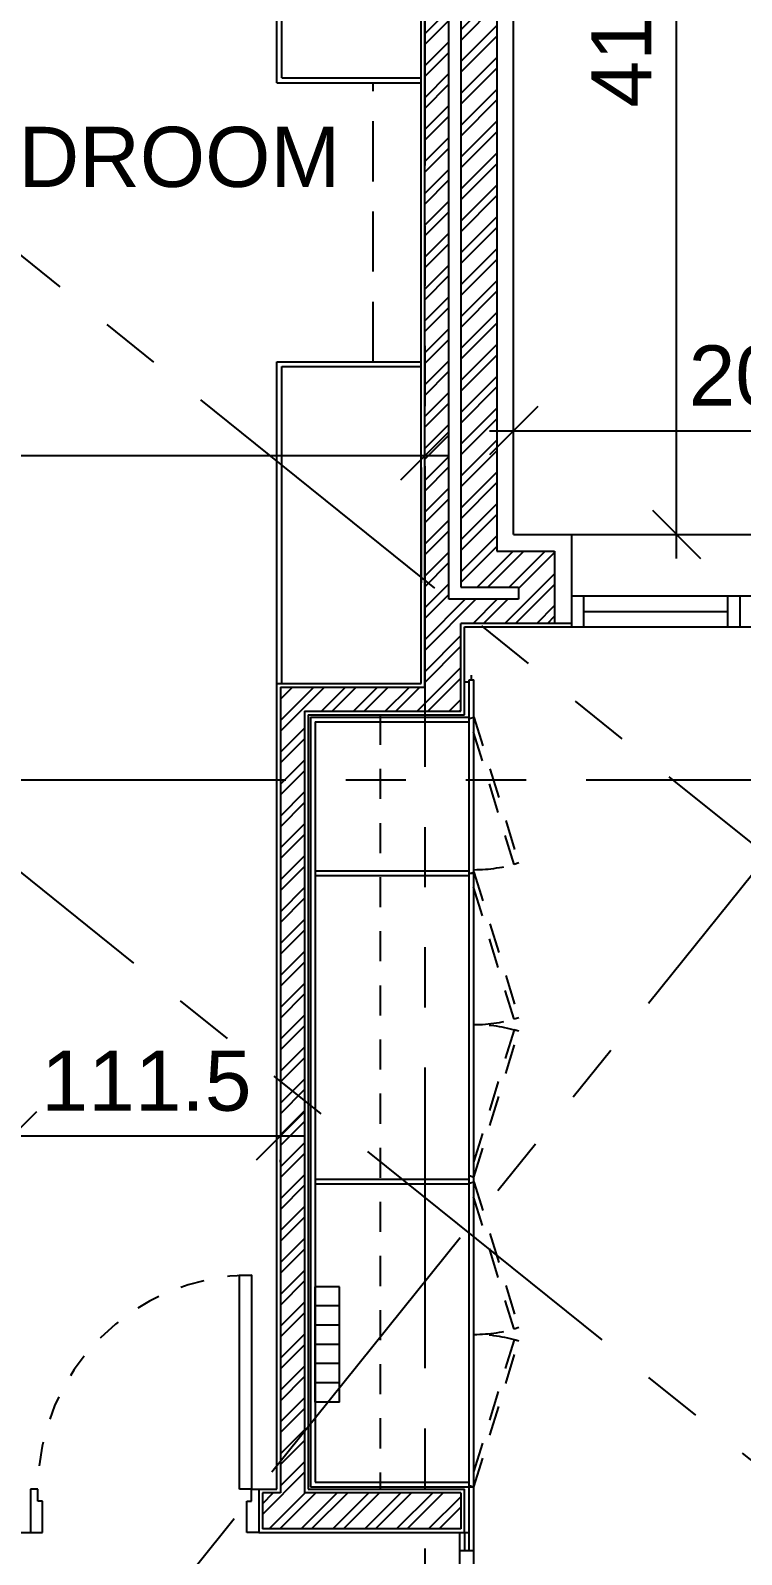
# Model space of a CAD drawing. Extents: x 83 to 143.2, y -2.6 to 70.8.
# Drawn here: x 99.84 to 102.8, y 48.93 to 55.26 of the extents above; entities that cross this region are included whole.
import ezdxf
from ezdxf.enums import TextEntityAlignment as Align

# ---------------------------------------------------------------- set-up
doc = ezdxf.new("R2010")
doc.units = 0
doc.header["$MEASUREMENT"] = 0
doc.header["$PDMODE"] = 3
doc.header["$PDSIZE"] = 0.3
for name, pattern in [('AXIS_100$0$A-AXIS$0$PHANTOM', [2.5, 1.25, -0.25, 0.25, -0.25, 0.25, -0.25]), ('HIDDEN', [0.375, 0.25, -0.125]), ('HIDDEN2', [0.1875, 0.125, -0.0625])]:
    doc.linetypes.add(name, pattern=pattern)
doc.layers.get('0').update_dxf_attribs({"linetype": 'CONTINUOUS'})
doc.layers.get('DEFPOINTS').update_dxf_attribs({"linetype": 'CONTINUOUS'})
for name, color, linetype in [('04', 4, 'CONTINUOUS'), ('A-ALU', 9, 'CONTINUOUS'), ('a-dim', 3, 'CONTINUOUS'), ('A-DOORS', 1, 'CONTINUOUS'), ('A-FC-PROJECTION', 8, 'HIDDEN2'), ('A-HATCH-WALL', 8, 'CONTINUOUS'), ('A-NOMENCLATURE', 3, 'CONTINUOUS'), ('A-PLASTER', 8, 'CONTINUOUS'), ('a-revetement', 1, 'CONTINUOUS'), ('A-WALL', 4, 'CONTINUOUS'), ('AXIS_100$0$A-AXIS-100', 10, 'AXIS_100$0$A-AXIS$0$PHANTOM'), ('WOOD PANELING', 7, 'CONTINUOUS')]:
    doc.layers.add(name, color=color, linetype=linetype)
doc.styles.add('A100-STEXT', font='ARIAL.TTF', dxfattribs={"height": 0.25})
doc.dimstyles.new('A100-DIM', dxfattribs={"dimtxt": 0.25, "dimasz": 0.2, "dimexe": 0.1, "dimexo": 0.3, "dimgap": 0.1, "dimtad": 1, "dimlfac": 100, "dimrnd": 0.5, "dimdsep": 46, "dimtxsty": 'A100-STEXT', "dimblk1": 'OBLIQUE', "dimblk2": 'OBLIQUE', "dimsah": 1, "dimcen": -0.05, "dimdle": 0.1, "dimclrd": 15, "dimclre": 15, "dimclrt": 256, "dimadec": 0, "dimazin": 0, "dimtfac": 0.28, "dimtix": 1, "dimtmove": 2, "dimatfit": 3, "dimldrblk": 'OBLIQUE', "dimfxl": 0, "dimtolj": 1, "dimarcsym": 0})

# ---------------------------------------------------------------- blocks, each defined once
blk = doc.blocks.new('_OBLIQUE')
at = {"color": 0, "linetype": 'ByBlock'}
blk.add_line((-0.5, -0.5), (0.5, 0.5), dxfattribs=at)
blk = doc.blocks.new('*D78')
at = {"layer": 'a-dim', "color": 15, "lineweight": -2}
for p, q in [((99.7628, 50.75), (99.7628, 50.7695)), ((99.6628, 50.6695), (100.9778, 50.6695)), ((100.8778, 50.56), (100.8778, 50.5695))]:
    blk.add_line(p, q, dxfattribs=at)
at = {"layer": 'DEFPOINTS', "color": 0}
for p in [(100.8778, 50.86), (100.8778, 50.6695), (99.7628, 50.45)]:
    blk.add_point(p, dxfattribs=at)
at = {"layer": 'a-dim', "color": 15, "lineweight": -2, "xscale": 0.2, "yscale": 0.2, "zscale": 0.2, "rotation": 180}
blk.add_blockref('_OBLIQUE', (99.7628, 50.6695), dxfattribs=at)
at = {"layer": 'a-dim', "color": 15, "lineweight": -2, "xscale": 0.2, "yscale": 0.2, "zscale": 0.2}
blk.add_blockref('_OBLIQUE', (100.8778, 50.6695), dxfattribs=at)
at = {"layer": 'a-dim', "insert": (100.3203, 50.8971), "char_height": 0.25, "attachment_point": 5, "style": 'A100-STEXT'}
blk.add_mtext('\\A1;111.5', dxfattribs=at)
blk = doc.blocks.new('*D82')
at = {"layer": 'a-dim', "color": 15, "lineweight": -2}
for p, q in [((96.6778, 53.1), (96.6778, 53.5969)), ((101.4778, 53.1), (101.4778, 53.5969)), ((101.5778, 53.4969), (96.5778, 53.4969))]:
    blk.add_line(p, q, dxfattribs=at)
at = {"layer": 'DEFPOINTS', "color": 0}
for p in [(96.6778, 53.4969), (96.6778, 52.8), (101.4778, 52.8)]:
    blk.add_point(p, dxfattribs=at)
at = {"layer": 'a-dim', "color": 15, "lineweight": -2, "xscale": 0.2, "yscale": 0.2, "zscale": 0.2, "rotation": 180}
blk.add_blockref('_OBLIQUE', (96.6778, 53.4969), dxfattribs=at)
at = {"layer": 'a-dim', "color": 15, "lineweight": -2, "xscale": 0.2, "yscale": 0.2, "zscale": 0.2}
blk.add_blockref('_OBLIQUE', (101.4778, 53.4969), dxfattribs=at)
at = {"layer": 'a-dim', "insert": (99.0778, 53.7245), "char_height": 0.25, "attachment_point": 5, "style": 'A100-STEXT'}
blk.add_mtext('\\A1;480', dxfattribs=at)
blk = doc.blocks.new('A$C45441731')
at = {"layer": 'A-ALU'}
for p, q in [((10.4384, 52.915), (11.8389, 52.915)), ((10.4384, 52.915), (10.4384, 52.785)), ((10.4884, 52.915), (10.4884, 52.785)), ((11.0886, 52.915), (11.0886, 52.785)), ((11.1386, 52.915), (11.1386, 52.785)), ((10.4884, 52.85), (11.0886, 52.85)), ((10.4384, 52.785), (11.8389, 52.785))]:
    blk.add_line(p, q, dxfattribs=at)
blk = doc.blocks.new('A$C424D7636')
at = {"layer": 'A-ALU'}
blk.add_line((10.4384, 53.17), (11.8389, 53.17), dxfattribs=at)
blk.add_blockref('A$C45441731', (0, 0), dxfattribs=at)
blk = doc.blocks.new('*D105')
at = {"layer": 'a-dim', "color": 15, "lineweight": -2}
for p, q in [((101.8478, 53.47), (101.8478, 53.7012)), ((103.8863, 53.47), (103.8863, 53.7012)), ((101.7478, 53.6012), (103.9863, 53.6012))]:
    blk.add_line(p, q, dxfattribs=at)
at = {"layer": 'DEFPOINTS', "color": 0}
for p in [(103.8863, 53.6012), (101.8478, 53.17), (103.8863, 53.17)]:
    blk.add_point(p, dxfattribs=at)
at = {"layer": 'a-dim', "color": 15, "lineweight": -2, "xscale": 0.2, "yscale": 0.2, "zscale": 0.2, "rotation": 180}
blk.add_blockref('_OBLIQUE', (101.8478, 53.6012), dxfattribs=at)
at = {"layer": 'a-dim', "color": 15, "lineweight": -2, "xscale": 0.2, "yscale": 0.2, "zscale": 0.2}
blk.add_blockref('_OBLIQUE', (103.8863, 53.6012), dxfattribs=at)
at = {"layer": 'a-dim', "insert": (102.8671, 53.8289), "char_height": 0.25, "attachment_point": 5, "style": 'A100-STEXT'}
blk.add_mtext('\\A1;204', dxfattribs=at)
blk = doc.blocks.new('*D106')
at = {"layer": 'a-dim', "color": 15, "lineweight": -2}
for p, q in [((102.5248, 53.07), (102.5248, 57.4013)), ((102.1478, 57.3013), (102.6248, 57.3013)), ((102.1478, 53.17), (102.6248, 53.17))]:
    blk.add_line(p, q, dxfattribs=at)
at = {"layer": 'DEFPOINTS', "color": 0}
for p in [(101.8478, 57.3013), (102.5248, 57.3013), (101.8478, 53.17)]:
    blk.add_point(p, dxfattribs=at)
at = {"layer": 'a-dim', "color": 15, "lineweight": -2, "xscale": 0.2, "yscale": 0.2, "zscale": 0.2}
for p, rotation in [((102.5248, 57.3013), 90), ((102.5248, 53.17), 270)]:
    blk.add_blockref('_OBLIQUE', p, dxfattribs=dict(at, rotation=rotation))
at = {"layer": 'a-dim', "insert": (102.2971, 55.2357), "char_height": 0.25, "attachment_point": 5, "rotation": 90, "style": 'A100-STEXT'}
blk.add_mtext('\\A1;413', dxfattribs=at)

msp = doc.modelspace()

# ---------------------------------------------------------------- hatches: boundary and pattern name
at = {"layer": 'A-HATCH-WALL'}
h = msp.add_hatch(dxfattribs=at)
h.set_pattern_fill('ANSI32', color=256, scale=0.25, style=0)
h.set_pattern_definition([(45, (-264990.61058, -15176.9885), (-0.066291260736, 0.066291260736), []), (45, (-264990.56639, -15176.9885), (-0.066291260736, 0.066291260736), [])])
h.paths.add_polyline_path([(102.01779, 52.8), (102.01779, 53.1), (101.77779, 53.1), (101.77779, 56.4), (101.62779, 56.4), (101.62779, 52.95), (101.86779, 52.95), (101.86779, 52.9), (101.57779, 52.9), (101.57779, 56.4), (101.47779, 56.4), (101.47779, 52.535), (100.87779, 52.535), (100.87779, 49.185), (100.80279, 49.185), (100.80279, 49.035), (101.62779, 49.035), (101.62779, 49.185), (100.97779, 49.185), (100.97779, 52.435), (101.62779, 52.435), (101.62779, 52.8)])

# ---------------------------------------------------------------- linework, layer by layer
at = {"layer": '04', "color": 11}
for p, q in [((101.46279, 53.44875), (101.46279, 52.96875)), ((101.02279, 49.56235), (101.02279, 50.04235)), ((101.12279, 50.04235), (101.02279, 50.04235)), ((101.12279, 49.56235), (101.12279, 50.04235)), ((101.12279, 49.96235), (101.02279, 49.96235)), ((101.12279, 49.88235), (101.02279, 49.88235)), ((101.12279, 49.80235), (101.02279, 49.80235)), ((101.12279, 49.72235), (101.02279, 49.72235)), ((101.12279, 49.64235), (101.02279, 49.64235)), ((101.12279, 49.56235), (101.02279, 49.56235))]:
    msp.add_line(p, q, dxfattribs=at)
at = {"layer": 'A-ALU'}
msp.add_line((102.08779, 53.17), (103.48832, 53.17), dxfattribs=at)
at = {"layer": 'A-DOORS'}
for p, q in [((99.86779, 49.2), (99.83779, 49.2)), ((99.86779, 49.15), (99.86779, 49.2)), ((100.75779, 49.2), (100.78779, 49.2)), ((100.75779, 49.15), (100.75779, 49.2)), ((99.88779, 49.15), (99.86779, 49.15)), ((99.88779, 49.02), (99.88779, 49.15)), ((100.73779, 49.02), (100.73779, 49.15)), ((100.73779, 49.15), (100.75779, 49.15)), ((99.83779, 49.02), (99.88779, 49.02)), ((100.78779, 49.02), (100.73779, 49.02))]:
    msp.add_line(p, q, dxfattribs=at)
msp.add_lwpolyline([(100.70779, 49.2), (100.70779, 50.09), (100.75779, 50.09), (100.75779, 49.2)], close=True, dxfattribs=at)
at = {"layer": 'A-FC-PROJECTION', "ltscale": 0.5}
msp.add_arc((100.75779, 49.2), 0.89, 90, 180, dxfattribs=at)
at = {"layer": 'A-PLASTER'}
for p, q in [((101.46279, 52.55), (101.46279, 57.20487)), ((101.64279, 52.42), (101.64279, 52.785)), ((101.64279, 52.785), (102.08779, 52.785)), ((100.86279, 49.2), (100.86279, 52.55)), ((100.86279, 52.55), (101.46279, 52.55)), ((100.99279, 52.42), (100.99279, 49.2)), ((100.99279, 52.42), (101.64279, 52.42)), ((99.83779, 49.2), (99.83779, 49.02)), ((100.78779, 49.2), (100.86279, 49.2)), ((100.78779, 49.2), (100.78779, 49.02)), ((100.99279, 49.2), (101.64279, 49.2)), ((101.64279, 49.02), (101.64279, 49.2)), ((99.58279, 49.02), (99.83779, 49.02)), ((100.78779, 49.02), (101.64279, 49.02))]:
    msp.add_line(p, q, dxfattribs=at)
at = {"layer": 'A-PLASTER', "linetype": 'HIDDEN'}
msp.add_line((101.26279, 53.8875), (101.26279, 55.0475), dxfattribs=at)
at = {"layer": 'a-revetement'}
for p, q in [((101.84779, 53.17), (101.84779, 57.6015)), ((101.84779, 53.17), (102.08779, 53.17)), ((102.08779, 53.17), (102.08779, 52.8)), ((102.08779, 52.8), (102.01779, 52.8))]:
    msp.add_line(p, q, dxfattribs=at)
at = {"layer": 'A-WALL'}
for p, q in [((101.47779, 52.535), (101.47779, 56.4)), ((101.57779, 52.9), (101.57779, 56.4)), ((101.62779, 56.4), (101.62779, 52.95)), ((101.77779, 56.4), (101.77779, 53.1)), ((101.77779, 53.1), (102.01779, 53.1)), ((102.01779, 53.1), (102.01779, 52.8)), ((101.62779, 52.95), (101.86779, 52.95)), ((101.86779, 52.95), (101.86779, 52.9)), ((101.86779, 52.9), (101.57779, 52.9)), ((102.01779, 52.8), (101.62779, 52.8)), ((101.62779, 52.435), (101.62779, 52.8)), ((100.87779, 52.535), (100.87779, 49.2)), ((100.87779, 52.535), (100.87779, 49.185)), ((100.87779, 52.535), (101.47779, 52.535)), ((100.97779, 52.435), (100.97779, 49.185)), ((100.97779, 52.435), (101.62779, 52.435)), ((100.87779, 49.185), (100.80279, 49.185)), ((100.80279, 49.185), (100.80279, 49.035)), ((101.62779, 49.185), (100.97779, 49.185)), ((101.62779, 49.185), (101.62779, 49.035)), ((101.62779, 49.035), (100.80279, 49.035))]:
    msp.add_line(p, q, dxfattribs=at)
at = {"layer": 'AXIS_100$0$A-AXIS-100'}
for p, q in [((96.14192, 43.42837), (117.59332, 70.10253)), ((101.47779, 63.4533), (101.47779, 41.71458)), ((128.79495, 31.01193), (93.00565, 59.79374)), ((127.54157, 29.45339), (91.75227, 58.2352)), ((89.64942, 52.15), (107.518, 52.15))]:
    msp.add_line(p, q, dxfattribs=at)
at = {"layer": 'WOOD PANELING'}
for p, q in [((100.86279, 55.0475), (100.86279, 57.18701)), ((100.88279, 55.0675), (100.88279, 57.18761)), ((100.88279, 55.0675), (101.46279, 55.0675)), ((100.86279, 55.0475), (101.46279, 55.0475)), ((100.86279, 52.55), (100.86279, 53.8875)), ((100.86279, 53.8875), (101.46279, 53.8875)), ((100.88279, 52.55), (100.88279, 53.8675)), ((100.88279, 53.8675), (101.46279, 53.8675)), ((101.66279, 52.555), (101.64279, 52.555)), ((101.66279, 48.945), (101.66279, 52.565)), ((101.66279, 52.565), (101.68279, 52.565)), ((101.67279, 52.565), (101.67279, 52.585)), ((101.68279, 47.96), (101.68279, 52.565)), ((101.00279, 52.41), (101.00279, 49.21)), ((101.00279, 52.41), (101.66279, 52.41)), ((101.02279, 52.39), (101.02279, 49.23)), ((101.02279, 52.39), (101.66279, 52.39)), ((101.66279, 51.77013), (101.02279, 51.77013)), ((101.66279, 51.75013), (101.02279, 51.75013)), ((101.68279, 51.76013), (101.66279, 51.76013)), ((101.66279, 50.488), (101.02279, 50.488)), ((101.66279, 50.468), (101.02279, 50.468)), ((101.00279, 49.21), (101.68279, 49.21)), ((101.02279, 49.23), (101.66279, 49.23)), ((101.62279, 49.02), (101.62279, 47.92)), ((101.62279, 49.02), (101.66279, 49.02)), ((101.64279, 49.02), (101.64279, 48.945)), ((101.62279, 48.945), (101.68279, 48.945))]:
    msp.add_line(p, q, dxfattribs=at)
at = {"layer": 'WOOD PANELING', "color": 8, "linetype": 'HIDDEN2'}
msp.add_line((101.29279, 52.42), (101.29279, 49.2), dxfattribs=at)
for points in [[(101.86882, 51.80391), (101.8497, 51.79804), (101.66367, 52.40413), (101.68279, 52.41)], [(101.86882, 51.15991), (101.8497, 51.15404), (101.66367, 51.76013), (101.68279, 51.766)], [(101.86882, 51.10409), (101.8497, 51.10996), (101.66367, 50.50387), (101.68279, 50.498)], [(101.86882, 49.87191), (101.8497, 49.86604), (101.66367, 50.47213), (101.68279, 50.478)], [(101.86882, 49.81609), (101.8497, 49.82196), (101.66367, 49.21587), (101.68279, 49.21)]]:
    msp.add_lwpolyline(points, close=True, dxfattribs=at)
for centre, start, end in [((101.68279, 52.41), 270, 287.062712), ((101.68279, 51.766), 270, 287.062712), ((101.68279, 50.498), 72.937288, 90), ((101.68279, 50.478), 270, 287.062712), ((101.68279, 49.21), 72.937288, 90)]:
    msp.add_arc(centre, 0.634, start, end, dxfattribs=at)

# ---------------------------------------------------------------- block references
at = {"layer": 'A-ALU'}
for name in ['A$C424D7636', 'A$C45441731']:
    msp.add_blockref(name, (91.64942, 0), dxfattribs=at)

# ---------------------------------------------------------------- texts
at = {"layer": 'A-NOMENCLATURE', "style": 'A100-STEXT'}
msp.add_text('MASTER BEDROOM', height=0.25, dxfattribs=at).set_placement((99.44869, 54.73964), align=Align.MIDDLE)

# ---------------------------------------------------------------- dimensions: what is measured, and where the dimension line sits
at = {"layer": 'a-dim'}
for p2, distance, picture, middle in [((101.84779, 57.30134), -0.67702, '*D106', (102.29709, 55.23567)), ((103.88633, 53.17), 0.43124, '*D105', (102.86706, 53.82888))]:
    dim = msp.add_aligned_dim(p1=(101.84779, 53.17), p2=p2, distance=distance, dimstyle='A100-DIM', dxfattribs=at)
    dim.commit()
    dim.dimension.update_dxf_attribs({"geometry": picture, "text_midpoint": middle})
for base, p1, p2, picture, middle in [((96.67779, 53.49686), (101.47779, 52.8), (96.67779, 52.8), '*D82', (99.07779, 53.7245)), ((100.87779, 50.66947), (99.76279, 50.45), (100.87779, 50.86), '*D78', (100.32029, 50.89712))]:
    dim = msp.add_linear_dim(base=base, p1=p1, p2=p2, dimstyle='A100-DIM', dxfattribs=at)
    dim.commit()
    dim.dimension.update_dxf_attribs({"geometry": picture, "text_midpoint": middle})

doc.saveas('drawing.dxf')
